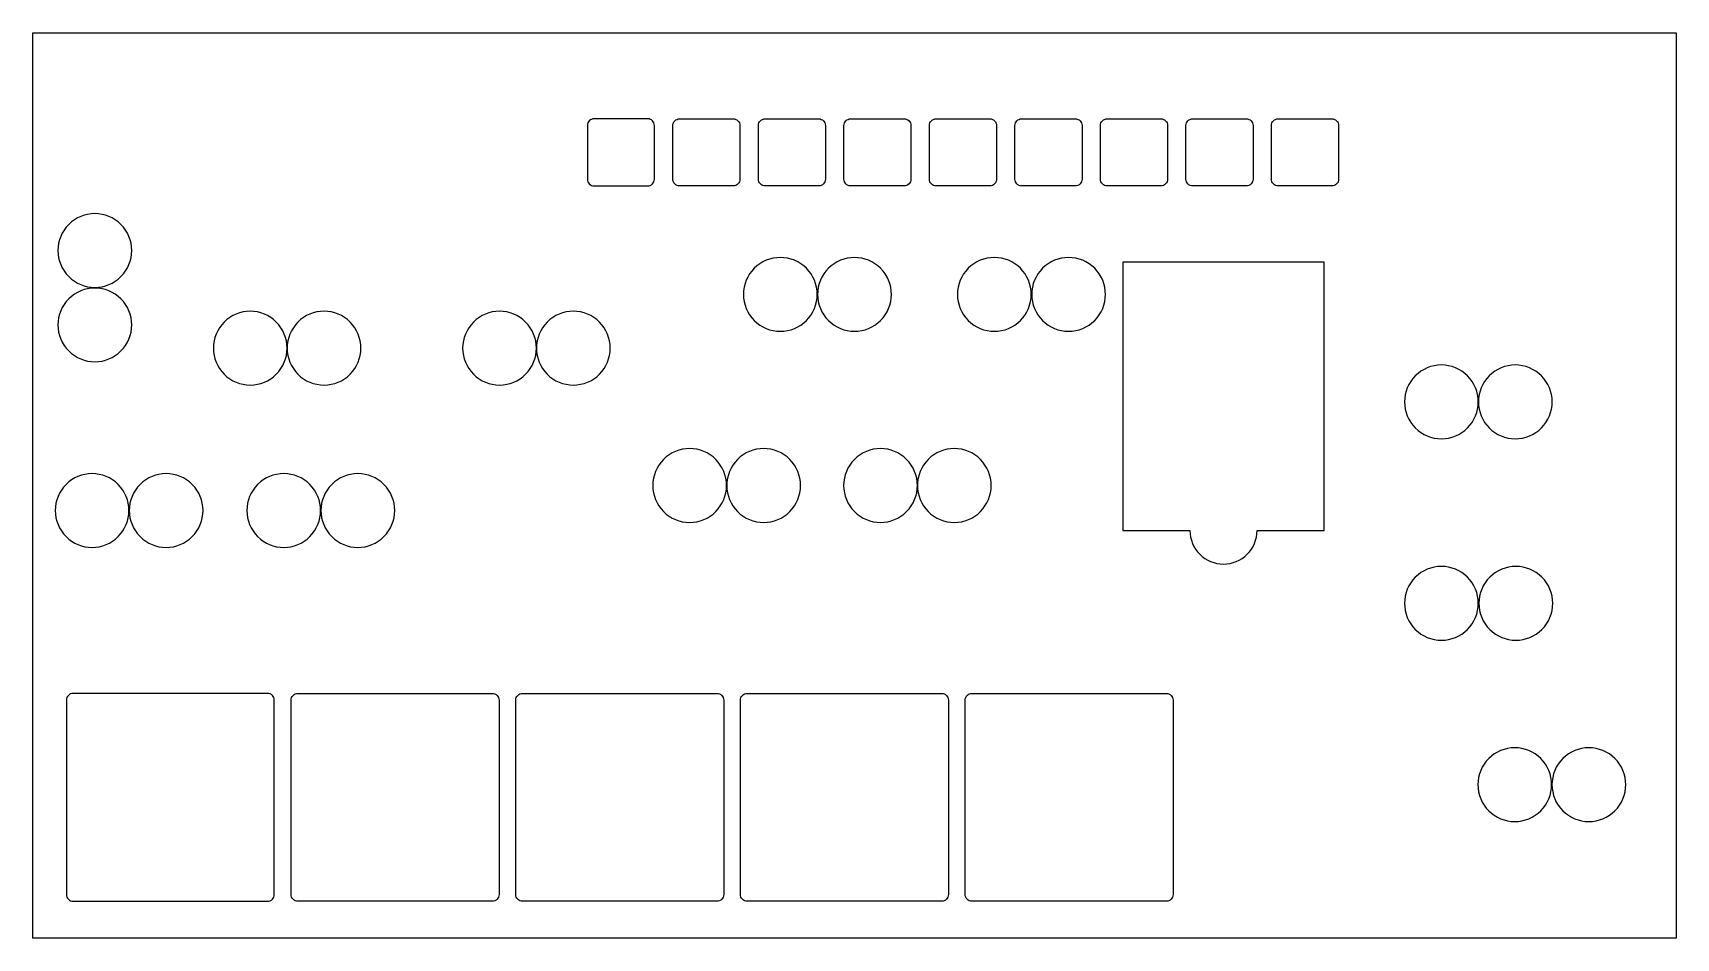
# Model space of a CAD drawing. Extents: x 0 to 245, y 0 to 135.
import ezdxf

# ---------------------------------------------------------------- set-up
doc = ezdxf.new("R2010")
doc.units = 0
doc.layers.get('0').update_dxf_attribs({"linetype": 'CONTINUOUS'})

msp = doc.modelspace()

# ---------------------------------------------------------------- linework, layer by layer
msp.add_lwpolyline([(245, 0), (0, 0), (0, 135), (245, 135)], close=True)
for points in [[(91.67, 122.18), (83.67, 122.18, 0.414214), (82.67, 121.18), (82.67, 113.18, 0.414214), (83.67, 112.18), (91.67, 112.18, 0.414214), (92.67, 113.18), (92.67, 121.18, 0.414214)], [(104.42, 122.18, -0.414214), (105.42, 121.18), (105.42, 113.18, -0.414214), (104.42, 112.18), (96.42, 112.18, -0.414214), (95.42, 113.18), (95.42, 121.18, -0.414214), (96.42, 122.18)], [(117.17, 122.18, -0.414214), (118.17, 121.18), (118.17, 113.18, -0.414214), (117.17, 112.18), (109.17, 112.18, -0.414214), (108.17, 113.18), (108.17, 121.18, -0.414214), (109.17, 122.18)], [(129.92, 122.18, -0.414214), (130.92, 121.18), (130.92, 113.18, -0.414214), (129.92, 112.18), (121.92, 112.18, -0.414214), (120.92, 113.18), (120.92, 121.18, -0.414214), (121.92, 122.18)], [(142.67, 122.18, -0.414214), (143.67, 121.18), (143.67, 113.18, -0.414214), (142.67, 112.18), (134.67, 112.18, -0.414214), (133.67, 113.18), (133.67, 121.18, -0.414214), (134.67, 122.18)], [(155.42, 122.18, -0.414214), (156.42, 121.18), (156.42, 113.18, -0.414214), (155.42, 112.18), (147.42, 112.18, -0.414214), (146.42, 113.18), (146.42, 121.18, -0.414214), (147.42, 122.18)], [(168.17, 122.18, -0.414214), (169.17, 121.18), (169.17, 113.18, -0.414214), (168.17, 112.18), (160.17, 112.18, -0.414214), (159.17, 113.18), (159.17, 121.18, -0.414214), (160.17, 122.18)], [(180.92, 122.18, -0.414214), (181.92, 121.18), (181.92, 113.18, -0.414214), (180.92, 112.18), (172.92, 112.18, -0.414214), (171.92, 113.18), (171.92, 121.18, -0.414214), (172.92, 122.18)], [(193.67, 122.18, -0.414214), (194.67, 121.18), (194.67, 113.18, -0.414214), (193.67, 112.18), (185.67, 112.18, -0.414214), (184.67, 113.18), (184.67, 121.18, -0.414214), (185.67, 122.18)], [(9.24, 108.04, 0.414214), (3.74, 102.54, 0.414214), (9.24, 97.04, 0.414214), (14.74, 102.54, 0.414214)], [(111.44, 101.5, 0.414214), (105.94, 96, 0.414214), (111.44, 90.5, 0.414214), (116.94, 96, 0.414214)], [(122.5, 101.5, 0.414214), (117, 96, 0.414214), (122.5, 90.5, 0.414214), (128, 96, 0.414214)], [(143.35, 101.5, 0.414214), (137.85, 96, 0.414214), (143.35, 90.5, 0.414214), (148.85, 96, 0.414214)], [(154.42, 101.5, 0.414214), (148.92, 96, 0.414214), (154.42, 90.5, 0.414214), (159.92, 96, 0.414214)], [(9.24, 96.95, 0.414214), (3.74, 91.45, 0.414214), (9.24, 85.95, 0.414214), (14.74, 91.45, 0.414214)], [(32.41, 93.48, 0.414214), (26.91, 87.98, 0.414214), (32.41, 82.48, 0.414214), (37.91, 87.98, 0.414214)], [(43.41, 93.48, 0.414214), (37.91, 87.98, 0.414214), (43.41, 82.48, 0.414214), (48.91, 87.98, 0.414214)], [(69.58, 93.48, 0.414214), (64.08, 87.98, 0.414214), (69.58, 82.48, 0.414214), (75.08, 87.98, 0.414214)], [(80.58, 93.48, 0.414214), (75.08, 87.98, 0.414214), (80.58, 82.48, 0.414214), (86.08, 87.98, 0.414214)], [(210, 85.47, 0.414214), (204.5, 79.97, 0.414214), (210, 74.47, 0.414214), (215.5, 79.97, 0.414214)], [(221.02, 85.47, 0.414214), (215.52, 79.97, 0.414214), (221.02, 74.47, 0.414214), (226.52, 79.97, 0.414214)], [(97.92, 73, 0.414214), (92.42, 67.5, 0.414214), (97.92, 62, 0.414214), (103.42, 67.5, 0.414214)], [(108.96, 73, 0.414214), (103.46, 67.5, 0.414214), (108.96, 62, 0.414214), (114.46, 67.5, 0.414214)], [(126.38, 73, 0.414214), (120.88, 67.5, 0.414214), (126.38, 62, 0.414214), (131.88, 67.5, 0.414214)], [(137.38, 73, 0.414214), (131.88, 67.5, 0.414214), (137.38, 62, 0.414214), (142.88, 67.5, 0.414214)], [(8.83, 69.27, 0.414214), (3.33, 63.77, 0.414214), (8.83, 58.27, 0.414214), (14.33, 63.77, 0.414214)], [(19.87, 69.27, 0.414214), (14.37, 63.77, 0.414214), (19.87, 58.27, 0.414214), (25.37, 63.77, 0.414214)], [(37.4, 69.27, 0.414214), (31.9, 63.77, 0.414214), (37.4, 58.27, 0.414214), (42.9, 63.77, 0.414214)], [(48.45, 69.27, 0.414214), (42.95, 63.77, 0.414214), (48.45, 58.27, 0.414214), (53.95, 63.77, 0.414214)], [(210, 55.43, 0.414214), (204.5, 49.93, 0.414214), (210, 44.43, 0.414214), (215.5, 49.93, 0.414214)], [(221.1, 55.43, 0.414214), (215.6, 49.93, 0.414214), (221.1, 44.43, 0.414214), (226.6, 49.93, 0.414214)], [(35, 36.5), (6, 36.5, 0.414214), (5, 35.5), (5, 6.5, 0.414214), (6, 5.5), (35, 5.5, 0.414214), (36, 6.5), (36, 35.5, 0.414214)], [(68.5, 36.5, -0.414214), (69.5, 35.5), (69.5, 6.5, -0.414214), (68.5, 5.5), (39.5, 5.5, -0.414214), (38.5, 6.5), (38.5, 35.5, -0.414214), (39.5, 36.5)], [(102, 36.5, -0.414214), (103, 35.5), (103, 6.5, -0.414214), (102, 5.5), (73, 5.5, -0.414214), (72, 6.5), (72, 35.5, -0.414214), (73, 36.5)], [(135.5, 36.5, -0.414214), (136.5, 35.5), (136.5, 6.5, -0.414214), (135.5, 5.5), (106.5, 5.5, -0.414214), (105.5, 6.5), (105.5, 35.5, -0.414214), (106.5, 36.5)], [(169, 36.5, -0.414214), (170, 35.5), (170, 6.5, -0.414214), (169, 5.5), (140, 5.5, -0.414214), (139, 6.5), (139, 35.5, -0.414214), (140, 36.5)], [(220.94, 28.39, 0.414214), (215.44, 22.89, 0.414214), (220.94, 17.39, 0.414214), (226.44, 22.89, 0.414214)], [(231.99, 28.39, 0.414214), (226.49, 22.89, 0.414214), (231.99, 17.39, 0.414214), (237.49, 22.89, 0.414214)]]:
    msp.add_lwpolyline(points, format="xyb", close=True)
msp.add_lwpolyline([(182.51, 60.78), (192.51, 60.78), (192.51, 100.78), (162.51, 100.78), (162.51, 60.78), (172.51, 60.78)])
msp.add_lwpolyline([(172.51, 60.78, 0.414214), (177.51, 55.78, 0.414214), (182.51, 60.78)], format="xyb")

doc.saveas('drawing.dxf')
